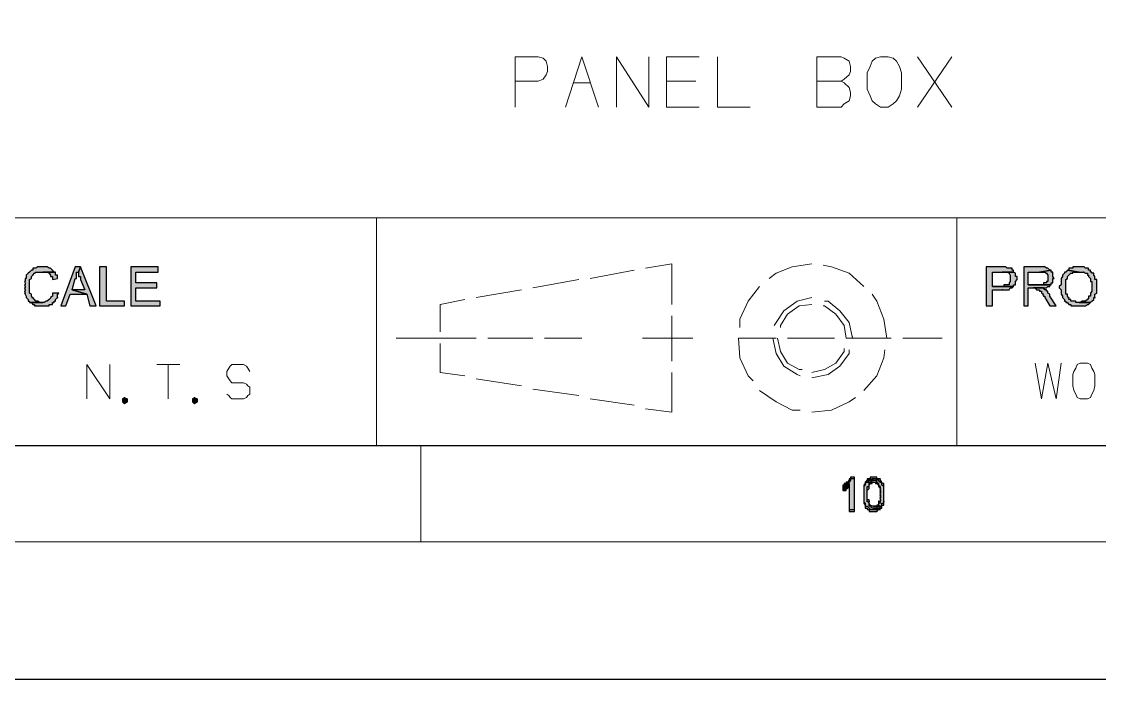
# Model space of a CAD drawing. Header units: millimetres. Extents: x 3 to 291, y 6 to 496.
# Drawn here: x 207.23 to 235.25, y 292.69 to 309.79 of the extents above; entities that cross this region are included whole.
import ezdxf

# ---------------------------------------------------------------- set-up
doc = ezdxf.new("R2010")
doc.units = ezdxf.units.MM
doc.layers.get('0').update_dxf_attribs({"linetype": 'CONTINUOUS'})

msp = doc.modelspace()

# ---------------------------------------------------------------- hatches: boundary and pattern name
for points in [[(207.785, 303.413), (207.735, 303.413), (207.702, 303.413), (207.652, 303.413), (207.603, 303.38), (207.569, 303.38), (207.52, 303.38), (207.52, 303.33), (207.487, 303.33), (207.437, 303.28), (207.404, 303.247), (207.354, 303.198), (207.354, 303.165), (207.354, 303.115), (207.321, 303.115), (207.321, 303.082), (207.321, 303.032), (207.305, 303.032), (207.321, 302.999), (207.321, 302.95), (207.305, 302.95), (207.321, 302.9), (207.321, 302.867), (207.305, 302.867), (207.321, 302.817), (207.321, 302.784), (207.305, 302.784), (207.321, 302.734), (207.305, 302.734), (207.321, 302.701), (207.354, 302.652), (207.354, 302.619), (207.404, 302.569), (207.404, 302.519), (207.437, 302.519), (207.437, 302.486), (207.487, 302.486), (207.785, 302.486), (207.735, 302.486), (207.702, 302.486), (207.652, 302.519), (207.603, 302.519), (207.569, 302.569), (207.52, 302.619), (207.52, 302.602), (207.487, 302.652), (207.487, 302.701), (207.437, 302.734), (207.437, 302.784), (207.437, 302.817), (207.437, 302.867), (207.437, 302.9), (207.437, 302.95), (207.437, 302.999), (207.437, 303.032), (207.437, 303.082), (207.487, 303.115), (207.487, 303.165), (207.52, 303.198), (207.569, 303.247), (207.603, 303.28), (207.652, 303.28), (207.702, 303.28), (207.735, 303.28), (207.785, 303.28), (208.082, 303.28), (208.033, 303.33), (207.983, 303.38), (207.95, 303.38), (207.9, 303.413), (207.867, 303.413), (207.818, 303.413)], [(208.082, 303.28), (207.785, 303.28), (207.818, 303.28), (207.867, 303.28), (207.9, 303.28), (207.95, 303.247), (207.983, 303.198), (207.983, 303.165), (208.033, 303.165), (208.033, 303.115), (208.033, 303.082), (208.165, 303.115), (208.165, 303.165), (208.165, 303.198), (208.115, 303.198), (208.115, 303.247), (208.115, 303.28)], [(208.761, 303.413), (208.628, 303.413), (208.248, 302.404), (208.38, 302.404), (208.496, 302.701), (208.926, 302.701), (208.546, 302.817), (208.628, 303.115), (208.661, 303.115), (208.661, 303.165), (208.661, 303.198), (208.661, 303.247), (208.661, 303.28), (208.711, 303.28)], [(208.761, 303.413), (208.711, 303.28), (208.711, 303.247), (208.711, 303.198), (208.711, 303.165), (208.761, 303.165), (208.761, 303.115), (208.761, 303.082), (208.877, 302.817), (208.546, 302.817), (208.926, 302.701), (209.009, 302.404), (209.174, 302.404)], [(209.439, 303.413), (209.257, 303.413), (209.257, 302.404), (209.902, 302.404), (209.902, 302.519), (209.439, 302.519)], [(210.779, 303.413), (210.068, 303.413), (210.068, 302.404), (210.829, 302.404), (210.829, 302.519), (210.2, 302.519), (210.2, 302.867), (210.746, 302.867), (210.746, 302.999), (210.2, 302.999), (210.2, 303.28), (210.779, 303.28)], [(232.684, 303.413), (232.304, 303.413), (232.304, 302.404), (232.469, 302.404), (232.469, 302.817), (232.734, 302.817), (232.717, 302.817), (232.767, 302.817), (232.817, 302.817), (232.85, 302.817), (232.899, 302.817), (232.932, 302.867), (232.982, 302.867), (233.015, 302.9), (232.469, 302.9), (232.469, 303.28), (232.734, 303.28), (233.015, 303.28), (233.015, 303.33), (232.982, 303.33), (232.982, 303.38), (232.932, 303.38), (232.899, 303.38), (232.85, 303.38), (232.817, 303.413), (232.767, 303.413), (232.734, 303.413)], [(233.015, 303.28), (232.734, 303.28), (232.717, 303.28), (232.767, 303.28), (232.817, 303.28), (232.85, 303.28), (232.899, 303.247), (232.932, 303.198), (232.932, 303.165), (232.932, 303.115), (232.932, 303.082), (232.932, 303.032), (232.899, 302.999), (232.899, 302.95), (232.85, 302.95), (232.817, 302.95), (232.767, 302.95), (232.767, 302.9), (232.734, 302.9), (232.469, 302.9), (233.015, 302.9), (233.015, 302.95), (233.065, 302.95), (233.065, 302.999), (233.065, 303.032), (233.114, 303.082), (233.114, 303.115), (233.114, 303.165), (233.065, 303.165), (233.065, 303.198), (233.065, 303.247)], [(233.694, 303.413), (233.28, 303.413), (233.28, 302.404), (233.396, 302.404), (233.396, 302.867), (233.528, 302.867), (233.793, 302.867), (233.776, 302.867), (233.826, 302.867), (233.876, 302.867), (233.909, 302.9), (233.958, 302.9), (233.958, 302.95), (233.991, 302.95), (233.396, 302.95), (233.396, 303.28), (233.694, 303.28), (233.991, 303.33), (233.958, 303.33), (233.909, 303.38), (233.876, 303.38), (233.826, 303.413), (233.793, 303.413), (233.776, 303.413), (233.743, 303.413)], [(233.991, 303.33), (233.694, 303.28), (233.743, 303.28), (233.793, 303.28), (233.826, 303.28), (233.876, 303.247), (233.909, 303.198), (233.909, 303.165), (233.909, 303.115), (233.909, 303.082), (233.909, 303.032), (233.876, 303.032), (233.876, 302.999), (233.826, 302.999), (233.793, 302.999), (233.793, 302.95), (233.743, 302.95), (233.694, 302.95), (233.66, 302.95), (233.396, 302.95), (233.991, 302.95), (233.991, 302.999), (234.041, 302.999), (234.041, 303.032), (234.041, 303.082), (234.041, 303.115), (234.074, 303.115), (234.041, 303.165), (234.041, 303.198), (234.041, 303.247), (234.041, 303.28), (233.991, 303.28)], [(234.421, 303.33), (234.372, 303.28), (234.339, 303.28), (234.339, 303.247), (234.289, 303.198), (234.289, 303.165), (234.256, 303.115), (234.256, 303.082), (234.256, 303.032), (234.256, 302.999), (234.256, 302.95), (234.206, 302.9), (234.206, 302.867), (234.256, 302.817), (234.256, 302.784), (234.256, 302.734), (234.256, 302.701), (234.289, 302.652), (234.289, 302.619), (234.339, 302.569), (234.339, 302.519), (234.372, 302.519), (234.372, 302.486), (234.421, 302.486), (234.455, 302.437), (234.504, 302.437), (234.504, 302.404), (234.554, 302.404), (234.587, 302.404), (234.637, 302.404), (234.67, 302.404), (234.719, 302.404), (234.752, 302.404), (234.802, 302.404), (234.852, 302.404), (234.885, 302.404), (234.934, 302.437), (234.967, 302.437), (235.017, 302.486), (234.719, 302.486), (234.67, 302.486), (234.637, 302.486), (234.637, 302.519), (234.587, 302.519), (234.554, 302.519), (234.504, 302.519), (234.504, 302.569), (234.455, 302.569), (234.455, 302.619), (234.455, 302.602), (234.421, 302.652), (234.421, 302.701), (234.372, 302.701), (234.372, 302.734), (234.372, 302.784), (234.372, 302.817), (234.372, 302.867), (234.372, 302.9), (234.372, 302.95), (234.372, 302.999), (234.372, 303.032), (234.372, 303.082), (234.421, 303.115), (234.421, 303.165), (234.455, 303.198), (234.504, 303.247), (234.554, 303.247), (234.554, 303.28), (234.587, 303.28), (234.637, 303.28), (234.67, 303.28), (234.719, 303.28)], [(234.719, 303.413), (234.67, 303.413), (234.637, 303.413), (234.587, 303.413), (234.554, 303.413), (234.554, 303.38), (234.504, 303.38), (234.455, 303.38), (234.455, 303.33), (234.421, 303.33), (234.719, 303.28), (234.752, 303.28), (234.802, 303.28), (234.852, 303.28), (234.835, 303.28), (234.885, 303.247), (234.934, 303.247), (234.934, 303.198), (234.967, 303.198), (234.967, 303.165), (235.017, 303.115), (235.017, 303.082), (235.017, 303.032), (235.05, 303.032), (235.05, 302.999), (235.05, 302.95), (235.05, 302.9), (235.05, 302.867), (235.05, 302.817), (235.05, 302.784), (235.017, 302.734), (235.017, 302.701), (235.017, 302.652), (234.967, 302.652), (234.967, 302.619), (234.967, 302.602), (234.934, 302.569), (234.885, 302.519), (234.852, 302.519), (234.802, 302.519), (234.752, 302.486), (234.719, 302.486), (235.017, 302.486), (235.05, 302.519), (235.1, 302.569), (235.1, 302.619), (235.133, 302.619), (235.133, 302.602), (235.133, 302.652), (235.133, 302.701), (235.183, 302.734), (235.183, 302.784), (235.183, 302.817), (235.183, 302.867), (235.183, 302.9), (235.183, 302.95), (235.183, 302.999), (235.183, 303.032), (235.183, 303.082), (235.133, 303.082), (235.133, 303.115), (235.133, 303.165), (235.1, 303.198), (235.1, 303.247), (235.05, 303.247), (235.05, 303.28), (235.017, 303.28), (235.017, 303.33), (234.967, 303.33), (234.967, 303.38), (234.934, 303.38), (234.885, 303.38), (234.852, 303.413), (234.802, 303.413), (234.752, 303.413)], [(208.033, 302.734), (208.033, 302.701), (208.033, 302.652), (207.983, 302.619), (207.983, 302.602), (207.95, 302.569), (207.9, 302.519), (207.867, 302.519), (207.818, 302.486), (207.785, 302.486), (207.487, 302.486), (207.52, 302.437), (207.569, 302.437), (207.569, 302.404), (207.603, 302.404), (207.652, 302.404), (207.702, 302.404), (207.735, 302.404), (207.785, 302.404), (207.818, 302.404), (207.867, 302.404), (207.9, 302.404), (207.95, 302.404), (207.95, 302.437), (207.983, 302.437), (208.033, 302.437), (208.033, 302.486), (208.082, 302.486), (208.082, 302.519), (208.115, 302.519), (208.115, 302.569), (208.165, 302.619), (208.165, 302.602), (208.165, 302.652), (208.165, 302.701), (208.198, 302.734)], [(233.793, 302.867), (233.528, 302.867), (233.578, 302.867), (233.611, 302.817), (233.66, 302.817), (233.694, 302.817), (233.694, 302.784), (233.743, 302.784), (233.743, 302.734), (233.793, 302.701), (233.776, 302.701), (233.793, 302.652), (233.826, 302.652), (233.826, 302.619), (233.958, 302.404), (234.124, 302.404), (233.958, 302.652), (233.958, 302.701), (233.909, 302.734), (233.909, 302.784), (233.876, 302.784), (233.876, 302.817), (233.826, 302.817)], [(228.879, 297.953), (228.78, 297.953), (228.78, 297.903), (228.747, 297.903), (228.747, 297.87), (228.697, 297.821), (228.664, 297.821), (228.664, 297.788), (228.614, 297.788), (228.747, 297.788), (228.747, 297.109), (228.879, 297.109)], [(228.879, 297.903), (228.78, 297.903), (228.78, 297.87), (228.747, 297.821), (228.697, 297.788), (228.664, 297.788), (228.664, 297.738), (228.614, 297.738), (228.747, 297.705), (228.747, 297.06), (228.879, 297.06)], [(229.21, 297.87), (229.16, 297.821), (229.16, 297.788), (229.127, 297.738), (229.127, 297.705), (229.127, 297.655), (229.127, 297.606), (229.127, 297.573), (229.127, 297.523), (229.127, 297.49), (229.127, 297.44), (229.127, 297.407), (229.127, 297.357), (229.127, 297.324), (229.127, 297.308), (229.16, 297.275), (229.16, 297.225), (229.16, 297.192), (229.21, 297.192), (229.26, 297.142), (229.293, 297.109), (229.342, 297.109), (229.375, 297.109), (229.425, 297.109), (229.458, 297.109), (229.508, 297.142), (229.557, 297.142), (229.541, 297.142), (229.557, 297.192), (229.541, 297.192), (229.375, 297.192), (229.342, 297.192), (229.293, 297.225), (229.26, 297.275), (229.26, 297.324), (229.26, 297.308), (229.26, 297.357), (229.21, 297.357), (229.21, 297.407), (229.21, 297.44), (229.21, 297.49), (229.21, 297.523), (229.21, 297.573), (229.21, 297.606), (229.21, 297.655), (229.21, 297.705), (229.26, 297.705), (229.26, 297.738), (229.26, 297.788), (229.293, 297.821), (229.342, 297.87), (229.375, 297.87)], [(229.375, 297.953), (229.342, 297.953), (229.293, 297.953), (229.293, 297.903), (229.26, 297.903), (229.21, 297.903), (229.21, 297.87), (229.375, 297.87), (229.425, 297.87), (229.458, 297.821), (229.508, 297.788), (229.508, 297.738), (229.557, 297.705), (229.541, 297.705), (229.557, 297.655), (229.541, 297.655), (229.557, 297.606), (229.557, 297.573), (229.541, 297.573), (229.557, 297.523), (229.541, 297.523), (229.557, 297.49), (229.557, 297.44), (229.541, 297.44), (229.557, 297.407), (229.541, 297.407), (229.557, 297.357), (229.557, 297.324), (229.508, 297.324), (229.508, 297.308), (229.508, 297.275), (229.508, 297.225), (229.458, 297.225), (229.458, 297.192), (229.425, 297.192), (229.375, 297.192), (229.557, 297.192), (229.59, 297.192), (229.59, 297.225), (229.59, 297.275), (229.64, 297.275), (229.64, 297.324), (229.64, 297.308), (229.64, 297.357), (229.64, 297.407), (229.64, 297.44), (229.64, 297.49), (229.64, 297.523), (229.64, 297.573), (229.64, 297.606), (229.64, 297.655), (229.64, 297.705), (229.64, 297.738), (229.64, 297.788), (229.59, 297.788), (229.59, 297.821), (229.557, 297.87), (229.541, 297.87), (229.557, 297.903), (229.508, 297.903), (229.458, 297.903), (229.458, 297.953), (229.425, 297.953)], [(229.375, 297.903), (229.342, 297.903), (229.293, 297.87), (229.26, 297.87), (229.21, 297.821), (229.375, 297.821), (229.425, 297.821), (229.425, 297.788), (229.458, 297.788), (229.508, 297.738), (229.508, 297.705), (229.557, 297.655), (229.541, 297.655), (229.557, 297.606), (229.541, 297.606), (229.557, 297.573), (229.557, 297.523), (229.541, 297.523), (229.557, 297.49), (229.541, 297.49), (229.557, 297.44), (229.557, 297.407), (229.541, 297.407), (229.557, 297.357), (229.557, 297.324), (229.541, 297.308), (229.557, 297.275), (229.508, 297.275), (229.508, 297.225), (229.508, 297.192), (229.458, 297.192), (229.458, 297.142), (229.425, 297.142), (229.375, 297.142), (229.557, 297.142), (229.59, 297.142), (229.59, 297.192), (229.59, 297.225), (229.64, 297.225), (229.64, 297.275), (229.64, 297.324), (229.64, 297.308), (229.64, 297.357), (229.64, 297.407), (229.64, 297.44), (229.64, 297.49), (229.64, 297.523), (229.64, 297.573), (229.64, 297.606), (229.64, 297.655), (229.64, 297.705), (229.59, 297.738), (229.59, 297.788), (229.557, 297.821), (229.541, 297.821), (229.508, 297.87), (229.458, 297.87), (229.425, 297.903)], [(228.614, 297.788), (228.614, 297.738), (228.581, 297.738), (228.581, 297.655), (228.614, 297.655), (228.664, 297.705), (228.697, 297.705), (228.697, 297.738), (228.747, 297.738), (228.747, 297.788)], [(228.614, 297.738), (228.614, 297.705), (228.581, 297.705), (228.581, 297.606), (228.614, 297.606), (228.664, 297.606), (228.664, 297.655), (228.697, 297.655), (228.747, 297.705)], [(229.21, 297.821), (229.16, 297.788), (229.16, 297.738), (229.127, 297.705), (229.127, 297.655), (229.127, 297.606), (229.127, 297.573), (229.127, 297.523), (229.127, 297.49), (229.127, 297.44), (229.127, 297.407), (229.127, 297.357), (229.127, 297.324), (229.127, 297.308), (229.127, 297.275), (229.16, 297.225), (229.16, 297.192), (229.16, 297.142), (229.21, 297.142), (229.21, 297.109), (229.26, 297.109), (229.26, 297.06), (229.293, 297.06), (229.342, 297.06), (229.375, 297.06), (229.425, 297.06), (229.458, 297.06), (229.508, 297.109), (229.557, 297.109), (229.541, 297.109), (229.557, 297.142), (229.541, 297.142), (229.375, 297.142), (229.342, 297.142), (229.293, 297.192), (229.26, 297.192), (229.26, 297.225), (229.26, 297.275), (229.21, 297.324), (229.21, 297.308), (229.21, 297.357), (229.21, 297.407), (229.21, 297.44), (229.21, 297.49), (229.21, 297.523), (229.21, 297.573), (229.21, 297.606), (229.26, 297.655), (229.26, 297.705), (229.26, 297.738), (229.293, 297.788), (229.342, 297.788), (229.342, 297.821), (229.375, 297.821)]]:
    msp.add_hatch(color=7).paths.add_polyline_path(points)

# ---------------------------------------------------------------- linework, layer by layer
at = {"color": 7, "linetype": 'Continuous', "lineweight": 25}
for points in [[(3.044, 496.423), (291.468, 496.423), (291.468, 292.692), (3.044, 292.692)], [(9.017, 490.616), (285.495, 490.616), (285.495, 298.764), (9.017, 298.764)]]:
    msp.add_lwpolyline(points, close=True, dxfattribs=at)
at = {"color": 7, "linetype": 'Continuous', "lineweight": 5}
msp.add_lwpolyline([(6.552, 493.031), (287.96, 493.031), (287.96, 296.265), (6.552, 296.265)], close=True, dxfattribs=at)
at = {"color": 7, "linetype": 'Continuous', "lineweight": 20}
for points in [[(220.061, 307.566), (220.061, 308.873), (220.656, 308.873), (220.789, 308.839), (220.871, 308.757), (220.904, 308.624), (220.904, 308.492), (220.871, 308.409), (220.789, 308.293), (220.656, 308.244), (220.061, 308.244)], [(221.368, 307.566), (221.798, 308.873), (222.228, 307.566)], [(222.691, 307.566), (222.691, 308.873), (223.535, 307.566), (223.535, 308.873)], [(224.842, 308.873), (223.998, 308.873), (223.998, 307.566), (224.842, 307.566)], [(225.322, 308.873), (225.322, 307.566), (226.166, 307.566)], [(230.517, 307.566), (231.41, 308.873), (231.41, 308.873)], [(230.517, 308.873), (231.41, 307.566), (231.41, 307.566)], [(224.759, 308.244), (223.998, 308.244), (223.998, 308.244)], [(227.903, 308.244), (228.532, 308.244), (228.532, 308.244)], [(221.583, 308.194), (222.013, 308.194), (222.013, 308.194)], [(208.926, 299.988), (208.926, 300.881), (209.522, 299.988), (209.522, 300.881)], [(210.746, 300.881), (211.342, 300.881), (211.342, 300.881)], [(211.044, 299.988), (211.044, 300.881), (211.044, 300.881)], [(212.566, 300.104), (212.616, 300.071), (212.649, 300.021), (212.698, 299.988), (212.996, 299.988), (213.079, 300.021), (213.112, 300.071), (213.162, 300.104), (213.162, 300.286), (213.112, 300.319), (213.079, 300.369), (212.996, 300.402), (212.698, 300.402), (212.649, 300.451), (212.616, 300.501), (212.566, 300.584), (212.566, 300.699), (212.616, 300.782), (212.649, 300.832), (212.698, 300.881), (212.996, 300.881), (213.079, 300.832), (213.112, 300.782), (213.162, 300.699)], [(233.578, 300.915), (233.743, 299.988), (233.909, 300.915), (234.124, 299.988), (234.256, 300.915)], [(209.853, 299.905), (209.935, 299.988), (209.902, 300.021), (209.985, 299.938), (209.902, 299.856), (209.853, 299.938), (209.902, 300.021), (209.853, 299.988), (209.985, 299.905), (209.985, 299.938), (209.985, 299.988), (209.853, 299.905), (209.902, 299.856), (209.935, 299.905), (209.853, 299.988), (209.853, 299.938), (209.853, 299.905), (209.853, 299.988), (209.985, 299.988), (209.935, 299.988), (209.853, 299.988)], [(209.935, 299.988), (209.853, 299.905), (209.985, 299.905)], [(209.985, 299.938), (209.853, 299.938), (209.853, 299.938)], [(209.902, 300.021), (209.902, 299.856), (209.902, 299.856)], [(209.935, 299.988), (209.935, 299.905), (209.985, 299.905), (209.985, 299.988)], [(211.673, 299.905), (211.755, 299.988), (211.722, 300.021), (211.805, 299.938), (211.722, 299.856), (211.673, 299.938), (211.722, 300.021), (211.673, 299.988), (211.805, 299.905), (211.805, 299.938), (211.805, 299.988), (211.673, 299.905), (211.722, 299.856), (211.755, 299.905), (211.673, 299.988), (211.673, 299.938), (211.673, 299.905), (211.673, 299.988), (211.805, 299.988), (211.755, 299.988), (211.673, 299.988)], [(211.755, 299.988), (211.673, 299.905), (211.805, 299.905)], [(211.805, 299.938), (211.673, 299.938), (211.673, 299.938)], [(211.722, 300.021), (211.722, 299.856), (211.722, 299.856)], [(211.755, 299.988), (211.755, 299.905), (211.805, 299.905), (211.805, 299.988)]]:
    msp.add_lwpolyline(points, dxfattribs=at)
for points in [[(227.903, 307.566), (227.903, 308.244), (227.903, 308.873), (228.532, 308.873), (228.614, 308.839), (228.747, 308.757), (228.78, 308.624), (228.78, 308.492), (228.747, 308.409), (228.614, 308.293), (228.532, 308.244), (228.614, 308.194), (228.747, 308.078), (228.78, 307.946), (228.78, 307.863), (228.747, 307.731), (228.614, 307.648), (228.532, 307.566)], [(230.103, 308.029), (230.103, 308.459), (230.054, 308.624), (229.971, 308.757), (229.888, 308.839), (229.756, 308.873), (229.557, 308.873), (229.425, 308.839), (229.342, 308.757), (229.293, 308.624), (229.21, 308.459), (229.21, 308.029), (229.293, 307.863), (229.342, 307.731), (229.425, 307.648), (229.557, 307.566), (229.756, 307.566), (229.888, 307.648), (229.971, 307.731), (230.054, 307.863)], [(235.133, 300.319), (235.133, 300.617), (235.1, 300.699), (235.05, 300.782), (235.017, 300.881), (234.934, 300.915), (234.752, 300.915), (234.67, 300.881), (234.637, 300.782), (234.587, 300.699), (234.554, 300.617), (234.554, 300.319), (234.587, 300.203), (234.637, 300.104), (234.67, 300.021), (234.752, 299.988), (234.934, 299.988), (235.017, 300.021), (235.05, 300.104), (235.1, 300.203)], [(209.985, 299.938), (209.985, 299.988), (209.902, 300.021), (209.853, 299.988), (209.853, 299.938), (209.853, 299.905), (209.902, 299.856), (209.985, 299.905)], [(209.902, 299.988), (209.985, 299.938), (209.853, 299.938), (209.935, 299.988), (209.935, 299.905), (209.853, 299.938), (209.985, 299.938), (209.902, 299.905), (209.902, 299.988), (209.853, 299.938), (209.902, 299.905), (209.985, 299.938)], [(209.935, 299.905), (209.853, 299.988), (209.853, 299.905)], [(211.805, 299.938), (211.805, 299.988), (211.722, 300.021), (211.673, 299.988), (211.673, 299.938), (211.673, 299.905), (211.722, 299.856), (211.805, 299.905)], [(211.722, 299.988), (211.805, 299.938), (211.673, 299.938), (211.755, 299.988), (211.755, 299.905), (211.673, 299.938), (211.805, 299.938), (211.722, 299.905), (211.722, 299.988), (211.673, 299.938), (211.722, 299.905), (211.805, 299.938)], [(211.755, 299.905), (211.673, 299.988), (211.673, 299.905)]]:
    msp.add_lwpolyline(points, close=True, dxfattribs=at)
at = {"color": 7, "linetype": 'Continuous', "lineweight": 5}
for points in [[(205.617, 304.687), (285.495, 304.687), (285.495, 304.687)], [(216.454, 304.687), (216.454, 298.764), (216.454, 298.764)], [(231.543, 304.687), (231.543, 298.764), (231.543, 298.764)], [(223.452, 303.38), (224.131, 303.496), (224.131, 303.496)], [(224.131, 303.496), (224.131, 302.437), (224.131, 302.437)], [(227.771, 303.496), (227.258, 303.413), (226.844, 303.247), (226.662, 303.115)], [(229.127, 302.9), (228.747, 303.247), (228.283, 303.413), (228.068, 303.462)], [(222.013, 303.115), (223.155, 303.33), (223.155, 303.33)], [(220.524, 302.867), (221.715, 303.082), (221.715, 303.082)], [(226.414, 302.9), (226.116, 302.519), (225.901, 302.056), (225.901, 301.841)], [(219.051, 302.619), (220.226, 302.817), (220.226, 302.817)], [(227.771, 302.619), (227.39, 302.519), (227.043, 302.271), (226.844, 301.973), (226.794, 301.891)], [(229.723, 301.56), (229.64, 302.056), (229.458, 302.519), (229.342, 302.701)], [(218.108, 302.437), (218.754, 302.569), (218.754, 302.569)], [(218.108, 302.437), (218.108, 301.725), (218.108, 301.725)], [(227.771, 302.437), (227.44, 302.404), (227.142, 302.188), (226.96, 301.891), (226.96, 301.841)], [(228.664, 301.56), (228.614, 301.891), (228.399, 302.188), (228.101, 302.404), (228.068, 302.404)], [(228.829, 301.56), (228.747, 301.973), (228.499, 302.271), (228.201, 302.519), (228.101, 302.519)], [(224.131, 302.139), (224.131, 300.964), (224.131, 300.964)], [(218.108, 301.56), (216.967, 301.56), (216.967, 301.56)], [(218.108, 301.56), (219.051, 301.56), (219.051, 301.56)], [(219.349, 301.56), (220.524, 301.56), (220.524, 301.56)], [(220.822, 301.56), (221.798, 301.56), (221.798, 301.56)], [(223.37, 301.56), (224.677, 301.56), (224.677, 301.56)], [(225.868, 301.56), (226.844, 301.56), (226.844, 301.56)], [(225.868, 301.56), (225.901, 301.047), (226.116, 300.584), (226.248, 300.451)], [(226.761, 301.56), (226.844, 301.163), (227.043, 300.832), (227.39, 300.617), (227.473, 300.584)], [(226.877, 301.56), (226.96, 301.212), (227.142, 300.915), (227.44, 300.749), (227.522, 300.749)], [(227.142, 301.56), (228.366, 301.56), (228.366, 301.56)], [(228.664, 301.56), (229.839, 301.56), (229.839, 301.56)], [(228.829, 301.56), (228.829, 301.593), (228.829, 301.593)], [(230.136, 301.56), (231.162, 301.56), (231.162, 301.56)], [(218.108, 301.427), (218.108, 300.666), (218.754, 300.584)], [(227.771, 300.666), (228.101, 300.749), (228.399, 300.915), (228.614, 301.212), (228.614, 301.295)], [(227.771, 300.534), (228.201, 300.617), (228.499, 300.832), (228.747, 301.163), (228.747, 301.262)], [(229.127, 300.203), (229.458, 300.584), (229.64, 301.047), (229.673, 301.262)], [(224.131, 300.666), (224.131, 299.641), (224.131, 299.641)], [(219.051, 300.501), (220.226, 300.319), (220.226, 300.319)], [(220.524, 300.236), (221.715, 300.071), (221.715, 300.071)], [(226.414, 300.203), (226.844, 299.905), (227.258, 299.69), (227.473, 299.69)], [(222.013, 299.988), (223.155, 299.823), (223.155, 299.823)], [(227.771, 299.641), (228.283, 299.69), (228.747, 299.905), (228.912, 300.021)], [(223.452, 299.723), (224.131, 299.641), (224.131, 299.641)], [(217.612, 296.299), (217.612, 298.764), (217.612, 298.764)], [(217.612, 296.265), (217.612, 298.714), (217.612, 298.714)]]:
    msp.add_lwpolyline(points, dxfattribs=at)
at = {"color": 7, "linetype": 'Continuous', "lineweight": -2}
for points in [[(207.785, 303.413), (207.785, 303.413), (207.735, 303.413), (207.702, 303.413), (207.702, 303.413), (207.652, 303.413), (207.652, 303.413), (207.603, 303.38), (207.569, 303.38), (207.569, 303.38), (207.52, 303.38), (207.52, 303.33), (207.487, 303.33), (207.487, 303.33), (207.437, 303.28), (207.437, 303.28), (207.404, 303.247), (207.404, 303.247), (207.354, 303.198), (207.354, 303.165), (207.354, 303.165), (207.354, 303.165), (207.354, 303.115), (207.321, 303.115), (207.321, 303.082), (207.321, 303.032), (207.305, 303.032), (207.321, 302.999), (207.321, 302.95), (207.305, 302.95), (207.321, 302.9), (207.321, 302.867), (207.305, 302.867), (207.321, 302.817), (207.321, 302.784), (207.305, 302.784), (207.321, 302.734), (207.305, 302.734), (207.321, 302.701), (207.354, 302.652), (207.354, 302.652), (207.354, 302.619), (207.404, 302.569), (207.404, 302.569), (207.404, 302.519), (207.437, 302.519), (207.437, 302.486), (207.487, 302.486), (207.785, 302.486), (207.735, 302.486), (207.735, 302.486), (207.702, 302.486), (207.652, 302.519), (207.652, 302.519), (207.603, 302.519), (207.603, 302.519), (207.569, 302.569), (207.569, 302.569), (207.52, 302.619), (207.52, 302.602), (207.487, 302.652), (207.487, 302.652), (207.487, 302.701), (207.487, 302.701), (207.487, 302.701), (207.437, 302.734), (207.437, 302.784), (207.437, 302.784), (207.437, 302.817), (207.437, 302.867), (207.437, 302.867), (207.437, 302.9), (207.437, 302.9), (207.437, 302.95), (207.437, 302.95), (207.437, 302.999), (207.437, 303.032), (207.437, 303.032), (207.437, 303.082), (207.487, 303.115), (207.487, 303.115), (207.487, 303.165), (207.487, 303.165), (207.52, 303.198), (207.52, 303.198), (207.569, 303.247), (207.569, 303.247), (207.569, 303.247), (207.603, 303.28), (207.652, 303.28), (207.652, 303.28), (207.702, 303.28), (207.702, 303.28), (207.735, 303.28), (207.785, 303.28), (208.082, 303.28), (208.033, 303.33), (208.033, 303.33), (207.983, 303.38), (207.983, 303.38), (207.95, 303.38), (207.95, 303.38), (207.9, 303.413), (207.9, 303.413), (207.867, 303.413), (207.818, 303.413), (207.818, 303.413)], [(208.082, 303.28), (207.785, 303.28), (207.785, 303.28), (207.818, 303.28), (207.818, 303.28), (207.867, 303.28), (207.9, 303.28), (207.9, 303.28), (207.95, 303.247), (207.95, 303.247), (207.983, 303.198), (207.983, 303.198), (207.983, 303.165), (208.033, 303.165), (208.033, 303.115), (208.033, 303.082), (208.165, 303.115), (208.165, 303.165), (208.165, 303.165), (208.165, 303.198), (208.115, 303.198), (208.115, 303.247), (208.115, 303.28)], [(208.761, 303.413), (208.628, 303.413), (208.248, 302.404), (208.38, 302.404), (208.496, 302.701), (208.926, 302.701), (208.546, 302.817), (208.628, 303.115), (208.628, 303.115), (208.661, 303.115), (208.661, 303.165), (208.661, 303.198), (208.661, 303.198), (208.661, 303.247), (208.661, 303.28), (208.711, 303.28)], [(208.761, 303.413), (208.711, 303.28), (208.711, 303.28), (208.711, 303.247), (208.711, 303.247), (208.711, 303.198), (208.711, 303.165), (208.761, 303.165), (208.761, 303.115), (208.761, 303.082), (208.877, 302.817), (208.546, 302.817), (208.926, 302.701), (209.009, 302.404), (209.174, 302.404)], [(209.439, 303.413), (209.257, 303.413), (209.257, 302.404), (209.902, 302.404), (209.902, 302.519), (209.439, 302.519)], [(210.779, 303.413), (210.068, 303.413), (210.068, 302.404), (210.829, 302.404), (210.829, 302.519), (210.2, 302.519), (210.2, 302.867), (210.746, 302.867), (210.746, 302.999), (210.2, 302.999), (210.2, 303.28), (210.779, 303.28)], [(232.684, 303.413), (232.304, 303.413), (232.304, 302.404), (232.469, 302.404), (232.469, 302.817), (232.734, 302.817), (232.717, 302.817), (232.767, 302.817), (232.817, 302.817), (232.817, 302.817), (232.85, 302.817), (232.899, 302.817), (232.899, 302.817), (232.932, 302.867), (232.932, 302.867), (232.982, 302.867), (232.982, 302.867), (233.015, 302.9), (233.015, 302.9), (232.469, 302.9), (232.469, 303.28), (232.734, 303.28), (233.015, 303.28), (233.015, 303.33), (232.982, 303.33), (232.982, 303.33), (232.982, 303.38), (232.932, 303.38), (232.899, 303.38), (232.899, 303.38), (232.85, 303.38), (232.85, 303.38), (232.817, 303.413), (232.817, 303.413), (232.767, 303.413), (232.734, 303.413)], [(233.015, 303.28), (232.734, 303.28), (232.717, 303.28), (232.767, 303.28), (232.817, 303.28), (232.817, 303.28), (232.85, 303.28), (232.85, 303.28), (232.899, 303.247), (232.899, 303.247), (232.932, 303.198), (232.932, 303.198), (232.932, 303.198), (232.932, 303.165), (232.932, 303.115), (232.932, 303.115), (232.932, 303.082), (232.932, 303.082), (232.932, 303.032), (232.932, 303.032), (232.899, 302.999), (232.899, 302.999), (232.899, 302.95), (232.85, 302.95), (232.85, 302.95), (232.817, 302.95), (232.767, 302.95), (232.767, 302.9), (232.734, 302.9), (232.469, 302.9), (233.015, 302.9), (233.015, 302.95), (233.065, 302.95), (233.065, 302.999), (233.065, 302.999), (233.065, 303.032), (233.065, 303.032), (233.114, 303.082), (233.114, 303.115), (233.114, 303.115), (233.114, 303.165), (233.065, 303.165), (233.065, 303.198), (233.065, 303.198), (233.065, 303.247), (233.065, 303.247)], [(233.694, 303.413), (233.28, 303.413), (233.28, 302.404), (233.396, 302.404), (233.396, 302.867), (233.528, 302.867), (233.793, 302.867), (233.776, 302.867), (233.826, 302.867), (233.876, 302.867), (233.876, 302.867), (233.909, 302.9), (233.958, 302.9), (233.958, 302.9), (233.958, 302.95), (233.991, 302.95), (233.991, 302.95), (233.396, 302.95), (233.396, 303.28), (233.694, 303.28), (233.991, 303.33), (233.991, 303.33), (233.958, 303.33), (233.909, 303.38), (233.909, 303.38), (233.909, 303.38), (233.876, 303.38), (233.876, 303.38), (233.826, 303.413), (233.793, 303.413), (233.776, 303.413), (233.743, 303.413)], [(233.991, 303.33), (233.694, 303.28), (233.694, 303.28), (233.743, 303.28), (233.793, 303.28), (233.826, 303.28), (233.826, 303.28), (233.876, 303.247), (233.876, 303.247), (233.876, 303.247), (233.909, 303.198), (233.909, 303.198), (233.909, 303.165), (233.909, 303.115), (233.909, 303.115), (233.909, 303.082), (233.909, 303.082), (233.909, 303.032), (233.876, 303.032), (233.876, 302.999), (233.826, 302.999), (233.826, 302.999), (233.826, 302.999), (233.793, 302.999), (233.793, 302.95), (233.743, 302.95), (233.694, 302.95), (233.66, 302.95), (233.396, 302.95), (233.991, 302.95), (233.991, 302.999), (234.041, 302.999), (234.041, 303.032), (234.041, 303.032), (234.041, 303.082), (234.041, 303.115), (234.074, 303.115), (234.041, 303.165), (234.041, 303.165), (234.041, 303.198), (234.041, 303.247), (234.041, 303.247), (234.041, 303.28), (233.991, 303.28)], [(234.421, 303.33), (234.372, 303.28), (234.372, 303.28), (234.339, 303.28), (234.339, 303.247), (234.339, 303.247), (234.289, 303.198), (234.289, 303.198), (234.289, 303.165), (234.289, 303.165), (234.256, 303.115), (234.256, 303.082), (234.256, 303.082), (234.256, 303.032), (234.256, 302.999), (234.256, 302.999), (234.256, 302.95), (234.206, 302.9), (234.206, 302.9), (234.206, 302.867), (234.206, 302.867), (234.256, 302.817), (234.256, 302.784), (234.256, 302.784), (234.256, 302.734), (234.256, 302.701), (234.256, 302.701), (234.289, 302.652), (234.289, 302.652), (234.289, 302.652), (234.289, 302.619), (234.339, 302.569), (234.339, 302.569), (234.339, 302.519), (234.372, 302.519), (234.372, 302.486), (234.421, 302.486), (234.421, 302.486), (234.455, 302.437), (234.455, 302.437), (234.504, 302.437), (234.504, 302.404), (234.554, 302.404), (234.554, 302.404), (234.587, 302.404), (234.637, 302.404), (234.637, 302.404), (234.67, 302.404), (234.719, 302.404), (234.719, 302.404), (234.752, 302.404), (234.752, 302.404), (234.802, 302.404), (234.802, 302.404), (234.852, 302.404), (234.885, 302.404), (234.885, 302.404), (234.934, 302.437), (234.967, 302.437), (234.967, 302.437), (234.967, 302.437), (235.017, 302.486), (235.017, 302.486), (234.719, 302.486), (234.719, 302.486), (234.67, 302.486), (234.637, 302.486), (234.637, 302.519), (234.587, 302.519), (234.587, 302.519), (234.554, 302.519), (234.504, 302.519), (234.504, 302.569), (234.455, 302.569), (234.455, 302.619), (234.455, 302.602), (234.455, 302.602), (234.421, 302.652), (234.421, 302.652), (234.421, 302.701), (234.372, 302.701), (234.372, 302.734), (234.372, 302.784), (234.372, 302.784), (234.372, 302.817), (234.372, 302.867), (234.372, 302.867), (234.372, 302.9), (234.372, 302.95), (234.372, 302.999), (234.372, 302.999), (234.372, 303.032), (234.372, 303.082), (234.372, 303.082), (234.421, 303.115), (234.421, 303.115), (234.421, 303.165), (234.421, 303.165), (234.455, 303.198), (234.455, 303.198), (234.455, 303.198), (234.504, 303.247), (234.554, 303.247), (234.554, 303.28), (234.587, 303.28), (234.587, 303.28), (234.637, 303.28), (234.637, 303.28), (234.67, 303.28), (234.719, 303.28)], [(234.719, 303.413), (234.719, 303.413), (234.67, 303.413), (234.637, 303.413), (234.637, 303.413), (234.587, 303.413), (234.554, 303.413), (234.554, 303.38), (234.504, 303.38), (234.504, 303.38), (234.455, 303.38), (234.455, 303.33), (234.421, 303.33), (234.421, 303.33), (234.719, 303.28), (234.719, 303.28), (234.752, 303.28), (234.802, 303.28), (234.802, 303.28), (234.852, 303.28), (234.835, 303.28), (234.885, 303.247), (234.885, 303.247), (234.934, 303.247), (234.934, 303.198), (234.967, 303.198), (234.967, 303.165), (235.017, 303.115), (235.017, 303.115), (235.017, 303.082), (235.017, 303.082), (235.017, 303.032), (235.05, 303.032), (235.05, 302.999), (235.05, 302.95), (235.05, 302.95), (235.05, 302.9), (235.05, 302.867), (235.05, 302.867), (235.05, 302.817), (235.05, 302.784), (235.05, 302.784), (235.017, 302.734), (235.017, 302.701), (235.017, 302.701), (235.017, 302.652), (234.967, 302.652), (234.967, 302.619), (234.967, 302.602), (234.967, 302.602), (234.934, 302.569), (234.934, 302.569), (234.885, 302.519), (234.885, 302.519), (234.852, 302.519), (234.802, 302.519), (234.802, 302.519), (234.752, 302.486), (234.719, 302.486), (234.719, 302.486), (235.017, 302.486), (235.05, 302.519), (235.05, 302.519), (235.1, 302.569), (235.1, 302.569), (235.1, 302.619), (235.133, 302.619), (235.133, 302.602), (235.133, 302.652), (235.133, 302.701), (235.133, 302.701), (235.183, 302.734), (235.183, 302.734), (235.183, 302.784), (235.183, 302.817), (235.183, 302.817), (235.183, 302.867), (235.183, 302.9), (235.183, 302.9), (235.183, 302.95), (235.183, 302.999), (235.183, 303.032), (235.183, 303.032), (235.183, 303.082), (235.133, 303.082), (235.133, 303.115), (235.133, 303.165), (235.133, 303.165), (235.133, 303.165), (235.1, 303.198), (235.1, 303.198), (235.1, 303.247), (235.05, 303.247), (235.05, 303.28), (235.017, 303.28), (235.017, 303.33), (234.967, 303.33), (234.967, 303.38), (234.934, 303.38), (234.934, 303.38), (234.885, 303.38), (234.885, 303.38), (234.852, 303.413), (234.802, 303.413), (234.802, 303.413), (234.752, 303.413)], [(208.033, 302.734), (208.033, 302.734), (208.033, 302.734), (208.033, 302.701), (208.033, 302.652), (208.033, 302.652), (207.983, 302.619), (207.983, 302.602), (207.95, 302.569), (207.95, 302.569), (207.95, 302.569), (207.9, 302.519), (207.9, 302.519), (207.867, 302.519), (207.867, 302.519), (207.818, 302.486), (207.785, 302.486), (207.785, 302.486), (207.487, 302.486), (207.487, 302.486), (207.52, 302.437), (207.52, 302.437), (207.569, 302.437), (207.569, 302.404), (207.603, 302.404), (207.603, 302.404), (207.652, 302.404), (207.702, 302.404), (207.702, 302.404), (207.735, 302.404), (207.785, 302.404), (207.785, 302.404), (207.818, 302.404), (207.818, 302.404), (207.867, 302.404), (207.9, 302.404), (207.9, 302.404), (207.95, 302.404), (207.95, 302.437), (207.983, 302.437), (208.033, 302.437), (208.033, 302.486), (208.033, 302.486), (208.082, 302.486), (208.082, 302.519), (208.115, 302.519), (208.115, 302.569), (208.115, 302.569), (208.165, 302.619), (208.165, 302.602), (208.165, 302.652), (208.165, 302.701), (208.198, 302.734)], [(233.793, 302.867), (233.528, 302.867), (233.578, 302.867), (233.611, 302.817), (233.611, 302.817), (233.611, 302.817), (233.66, 302.817), (233.694, 302.817), (233.694, 302.817), (233.694, 302.784), (233.743, 302.784), (233.743, 302.734), (233.743, 302.734), (233.793, 302.701), (233.776, 302.701), (233.793, 302.652), (233.826, 302.652), (233.826, 302.619), (233.958, 302.404), (234.124, 302.404), (233.958, 302.652), (233.958, 302.701), (233.958, 302.701), (233.909, 302.734), (233.909, 302.734), (233.909, 302.784), (233.876, 302.784), (233.876, 302.817), (233.876, 302.817), (233.826, 302.817), (233.826, 302.817)], [(228.879, 297.953), (228.78, 297.953), (228.78, 297.953), (228.78, 297.903), (228.78, 297.903), (228.747, 297.903), (228.747, 297.87), (228.747, 297.87), (228.697, 297.821), (228.697, 297.821), (228.664, 297.821), (228.664, 297.788), (228.664, 297.788), (228.614, 297.788), (228.747, 297.788), (228.747, 297.109), (228.879, 297.109)], [(228.879, 297.903), (228.78, 297.903), (228.78, 297.903), (228.78, 297.87), (228.78, 297.87), (228.747, 297.821), (228.747, 297.821), (228.747, 297.821), (228.697, 297.788), (228.697, 297.788), (228.664, 297.788), (228.664, 297.738), (228.664, 297.738), (228.614, 297.738), (228.747, 297.705), (228.747, 297.06), (228.879, 297.06)], [(229.21, 297.87), (229.16, 297.821), (229.16, 297.821), (229.16, 297.821), (229.16, 297.788), (229.127, 297.738), (229.127, 297.738), (229.127, 297.738), (229.127, 297.705), (229.127, 297.705), (229.127, 297.655), (229.127, 297.655), (229.127, 297.606), (229.127, 297.606), (229.127, 297.573), (229.127, 297.573), (229.127, 297.523), (229.127, 297.523), (229.127, 297.49), (229.127, 297.44), (229.127, 297.44), (229.127, 297.407), (229.127, 297.407), (229.127, 297.357), (229.127, 297.324), (229.127, 297.308), (229.16, 297.275), (229.16, 297.275), (229.16, 297.275), (229.16, 297.225), (229.16, 297.225), (229.16, 297.192), (229.21, 297.192), (229.21, 297.192), (229.21, 297.192), (229.26, 297.142), (229.26, 297.142), (229.26, 297.142), (229.293, 297.109), (229.293, 297.109), (229.342, 297.109), (229.375, 297.109), (229.375, 297.109), (229.375, 297.109), (229.425, 297.109), (229.425, 297.109), (229.458, 297.109), (229.458, 297.109), (229.508, 297.142), (229.508, 297.142), (229.557, 297.142), (229.541, 297.142), (229.557, 297.192), (229.541, 297.192), (229.375, 297.192), (229.375, 297.192), (229.342, 297.192), (229.342, 297.192), (229.342, 297.192), (229.293, 297.225), (229.293, 297.225), (229.26, 297.275), (229.26, 297.275), (229.26, 297.275), (229.26, 297.275), (229.26, 297.324), (229.26, 297.308), (229.26, 297.357), (229.21, 297.357), (229.21, 297.407), (229.21, 297.407), (229.21, 297.44), (229.21, 297.44), (229.21, 297.49), (229.21, 297.523), (229.21, 297.523), (229.21, 297.573), (229.21, 297.606), (229.21, 297.606), (229.21, 297.655), (229.21, 297.705), (229.26, 297.705), (229.26, 297.738), (229.26, 297.738), (229.26, 297.738), (229.26, 297.788), (229.26, 297.788), (229.26, 297.788), (229.293, 297.821), (229.293, 297.821), (229.342, 297.87), (229.342, 297.87), (229.375, 297.87), (229.375, 297.87)], [(229.375, 297.953), (229.375, 297.953), (229.342, 297.953), (229.342, 297.953), (229.293, 297.953), (229.293, 297.903), (229.26, 297.903), (229.26, 297.903), (229.26, 297.903), (229.21, 297.903), (229.21, 297.87), (229.21, 297.87), (229.375, 297.87), (229.375, 297.87), (229.425, 297.87), (229.425, 297.87), (229.458, 297.821), (229.458, 297.821), (229.458, 297.821), (229.508, 297.788), (229.508, 297.788), (229.508, 297.788), (229.508, 297.788), (229.508, 297.738), (229.508, 297.738), (229.557, 297.705), (229.541, 297.705), (229.557, 297.655), (229.541, 297.655), (229.557, 297.606), (229.557, 297.573), (229.541, 297.573), (229.557, 297.523), (229.541, 297.523), (229.557, 297.49), (229.557, 297.44), (229.541, 297.44), (229.557, 297.407), (229.541, 297.407), (229.557, 297.357), (229.557, 297.324), (229.508, 297.324), (229.508, 297.308), (229.508, 297.275), (229.508, 297.275), (229.508, 297.275), (229.508, 297.225), (229.458, 297.225), (229.458, 297.225), (229.458, 297.192), (229.425, 297.192), (229.425, 297.192), (229.375, 297.192), (229.557, 297.192), (229.59, 297.192), (229.59, 297.225), (229.59, 297.225), (229.59, 297.275), (229.64, 297.275), (229.64, 297.324), (229.64, 297.308), (229.64, 297.308), (229.64, 297.357), (229.64, 297.357), (229.64, 297.407), (229.64, 297.44), (229.64, 297.44), (229.64, 297.49), (229.64, 297.49), (229.64, 297.523), (229.64, 297.523), (229.64, 297.573), (229.64, 297.606), (229.64, 297.606), (229.64, 297.655), (229.64, 297.655), (229.64, 297.705), (229.64, 297.705), (229.64, 297.738), (229.64, 297.738), (229.64, 297.788), (229.59, 297.788), (229.59, 297.821), (229.59, 297.821), (229.59, 297.821), (229.557, 297.87), (229.541, 297.87), (229.557, 297.903), (229.508, 297.903), (229.508, 297.903), (229.508, 297.903), (229.458, 297.903), (229.458, 297.953), (229.425, 297.953), (229.425, 297.953)], [(229.375, 297.903), (229.375, 297.903), (229.342, 297.903), (229.342, 297.903), (229.293, 297.87), (229.293, 297.87), (229.26, 297.87), (229.26, 297.87), (229.26, 297.87), (229.21, 297.821), (229.21, 297.821), (229.21, 297.821), (229.375, 297.821), (229.375, 297.821), (229.425, 297.821), (229.425, 297.788), (229.458, 297.788), (229.458, 297.788), (229.458, 297.788), (229.508, 297.738), (229.508, 297.738), (229.508, 297.738), (229.508, 297.705), (229.508, 297.705), (229.508, 297.705), (229.557, 297.655), (229.541, 297.655), (229.557, 297.606), (229.541, 297.606), (229.557, 297.573), (229.557, 297.523), (229.541, 297.523), (229.557, 297.49), (229.541, 297.49), (229.557, 297.44), (229.557, 297.407), (229.541, 297.407), (229.557, 297.357), (229.557, 297.324), (229.541, 297.308), (229.557, 297.275), (229.508, 297.275), (229.508, 297.225), (229.508, 297.225), (229.508, 297.225), (229.508, 297.192), (229.508, 297.192), (229.458, 297.192), (229.458, 297.192), (229.458, 297.142), (229.425, 297.142), (229.425, 297.142), (229.375, 297.142), (229.557, 297.142), (229.59, 297.142), (229.59, 297.192), (229.59, 297.192), (229.59, 297.225), (229.64, 297.225), (229.64, 297.225), (229.64, 297.275), (229.64, 297.275), (229.64, 297.324), (229.64, 297.308), (229.64, 297.357), (229.64, 297.357), (229.64, 297.407), (229.64, 297.44), (229.64, 297.44), (229.64, 297.49), (229.64, 297.49), (229.64, 297.523), (229.64, 297.523), (229.64, 297.573), (229.64, 297.606), (229.64, 297.606), (229.64, 297.655), (229.64, 297.655), (229.64, 297.655), (229.64, 297.705), (229.64, 297.705), (229.59, 297.738), (229.59, 297.738), (229.59, 297.788), (229.59, 297.788), (229.557, 297.821), (229.541, 297.821), (229.541, 297.821), (229.508, 297.87), (229.508, 297.87), (229.508, 297.87), (229.458, 297.87), (229.458, 297.87), (229.425, 297.903), (229.425, 297.903)], [(228.614, 297.788), (228.614, 297.738), (228.581, 297.738), (228.581, 297.738), (228.581, 297.655), (228.581, 297.655), (228.581, 297.655), (228.614, 297.655), (228.614, 297.655), (228.664, 297.705), (228.664, 297.705), (228.664, 297.705), (228.697, 297.705), (228.697, 297.738), (228.747, 297.738), (228.747, 297.738), (228.747, 297.788)], [(228.614, 297.738), (228.614, 297.705), (228.581, 297.705), (228.581, 297.705), (228.581, 297.606), (228.581, 297.606), (228.581, 297.606), (228.614, 297.606), (228.614, 297.606), (228.664, 297.606), (228.664, 297.655), (228.664, 297.655), (228.697, 297.655), (228.697, 297.655), (228.747, 297.705), (228.747, 297.705), (228.747, 297.705)], [(229.21, 297.821), (229.16, 297.788), (229.16, 297.788), (229.16, 297.738), (229.16, 297.738), (229.127, 297.705), (229.127, 297.705), (229.127, 297.705), (229.127, 297.655), (229.127, 297.655), (229.127, 297.606), (229.127, 297.606), (229.127, 297.573), (229.127, 297.573), (229.127, 297.523), (229.127, 297.49), (229.127, 297.49), (229.127, 297.49), (229.127, 297.44), (229.127, 297.407), (229.127, 297.407), (229.127, 297.357), (229.127, 297.324), (229.127, 297.308), (229.127, 297.275), (229.127, 297.275), (229.16, 297.225), (229.16, 297.225), (229.16, 297.192), (229.16, 297.192), (229.16, 297.192), (229.16, 297.142), (229.21, 297.142), (229.21, 297.142), (229.21, 297.109), (229.26, 297.109), (229.26, 297.109), (229.26, 297.06), (229.293, 297.06), (229.293, 297.06), (229.342, 297.06), (229.375, 297.06), (229.375, 297.06), (229.375, 297.06), (229.425, 297.06), (229.425, 297.06), (229.458, 297.06), (229.458, 297.06), (229.508, 297.109), (229.508, 297.109), (229.557, 297.109), (229.541, 297.109), (229.557, 297.142), (229.541, 297.142), (229.375, 297.142), (229.375, 297.142), (229.342, 297.142), (229.342, 297.142), (229.342, 297.142), (229.293, 297.192), (229.293, 297.192), (229.26, 297.192), (229.26, 297.225), (229.26, 297.225), (229.26, 297.225), (229.26, 297.225), (229.26, 297.275), (229.26, 297.275), (229.21, 297.324), (229.21, 297.308), (229.21, 297.357), (229.21, 297.407), (229.21, 297.407), (229.21, 297.44), (229.21, 297.49), (229.21, 297.49), (229.21, 297.523), (229.21, 297.573), (229.21, 297.573), (229.21, 297.606), (229.21, 297.606), (229.26, 297.655), (229.26, 297.655), (229.26, 297.705), (229.26, 297.705), (229.26, 297.738), (229.26, 297.738), (229.26, 297.738), (229.293, 297.788), (229.293, 297.788), (229.342, 297.788), (229.342, 297.821), (229.375, 297.821), (229.375, 297.821)]]:
    msp.add_lwpolyline(points, close=True, dxfattribs=at)

doc.saveas('drawing.dxf')
